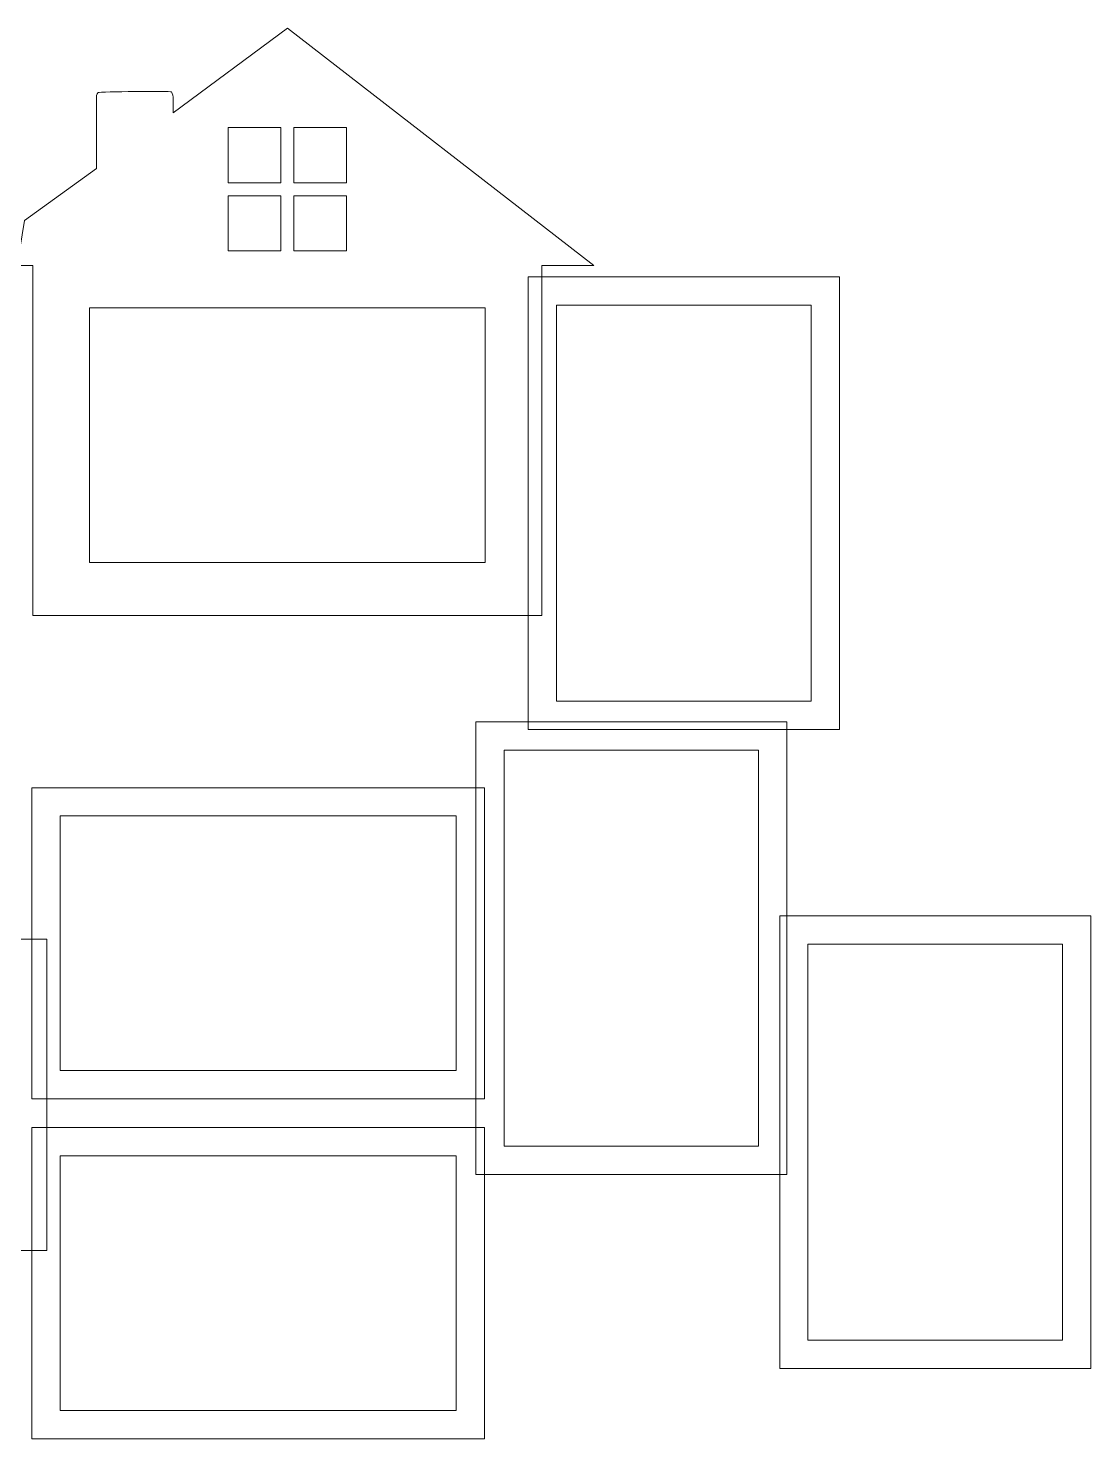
# Model space of a CAD drawing. Header units: millimetres. Extents: x -1446 to 831, y -460 to 128.
# Drawn here: x -1133.7 to -772.6, y -377 to 102.1 of the extents above; entities that cross this region are included whole.
import ezdxf

# ---------------------------------------------------------------- set-up
doc = ezdxf.new("R2010")
doc.units = ezdxf.units.MM
doc.header["$MEASUREMENT"] = 0
doc.layers.add('layer 1', color=7, linetype='Continuous')

msp = doc.modelspace()

# ---------------------------------------------------------------- linework, layer by layer
at = {"layer": 'layer 1', "color": 250, "lineweight": 9}
for points in [[(-1132.4548, -261.5535), (-978.695, -261.5535), (-978.695, -155.8437), (-1132.4548, -155.8437), (-1132.4548, -261.5535)], [(-1122.8448, -251.9435), (-988.305, -251.9435), (-988.305, -165.4537), (-1122.8448, -165.4537), (-1122.8448, -251.9435)], [(-1281.1348, -313.0113), (-1127.375, -313.0113), (-1127.375, -207.3015), (-1281.1348, -207.3015), (-1281.1348, -313.0113)], [(-1132.4548, -377.0272), (-978.695, -377.0272), (-978.695, -271.3174), (-1132.4548, -271.3174), (-1132.4548, -377.0272)], [(-1122.8448, -367.4172), (-988.305, -367.4172), (-988.305, -280.9274), (-1122.8448, -280.9274), (-1122.8448, -367.4172)]]:
    msp.add_lwpolyline(points, close=True, dxfattribs=at)
at = {"layer": 'layer 1', "color": 250, "lineweight": 20}
for points, knots in [([(-1085.0487, 80.5095), (-1085.362, 80.831), (-1109.3765, 80.6184), (-1109.9874, 80.2504), (-1109.9874, 80.2504), (-1110.5941, 79.8848), (-1110.4695, 78.8967), (-1110.4695, 78.1428), (-1110.4695, 78.1428), (-1110.4695, 78.1428), (-1110.4695, 54.5432), (-1110.4695, 54.5432), (-1110.4695, 54.5432), (-1110.4695, 54.5432), (-1134.9637, 36.8637), (-1134.9637, 36.8637), (-1134.9637, 36.8637), (-1134.9637, 36.8637), (-1137.4916, 21.5943), (-1137.4916, 21.5943), (-1137.4916, 21.5943), (-1137.4916, 21.5943), (-1132.1328, 21.5943), (-1132.1328, 21.5943), (-1132.1328, 21.5943), (-1132.1328, 21.5943), (-1132.1328, -97.356), (-1132.1328, -97.356), (-1132.1328, -97.356), (-1132.1328, -97.356), (-959.1258, -97.3261), (-959.1258, -97.3261), (-959.1258, -97.3261), (-959.1258, -97.3261), (-959.1523, 21.5943), (-959.1523, 21.5943), (-959.1523, 21.5943), (-959.1523, 21.5943), (-941.4958, 21.5943), (-941.4958, 21.5943), (-941.4958, 21.5943), (-941.4958, 21.5943), (-1045.6425, 102.1455), (-1045.6425, 102.1455), (-1045.6425, 102.1455), (-1045.6425, 102.1455), (-1084.4324, 73.3891), (-1084.4324, 73.3891), (-1084.4324, 73.3891), (-1084.4324, 73.3891), (-1084.4324, 78.1428), (-1084.4324, 78.1428), (-1084.4324, 78.1428), (-1084.4324, 79.0005), (-1084.6568, 79.8075), (-1085.0487, 80.5095)], [0, 0, 0, 0, 0.06666667, 0.06666667, 0.06666667, 0.06666667, 0.13333333, 0.13333333, 0.13333333, 0.13333333, 0.2, 0.2, 0.2, 0.2, 0.26666667, 0.26666667, 0.26666667, 0.26666667, 0.33333333, 0.33333333, 0.33333333, 0.33333333, 0.4, 0.4, 0.4, 0.4, 0.46666667, 0.46666667, 0.46666667, 0.46666667, 0.53333333, 0.53333333, 0.53333333, 0.53333333, 0.6, 0.6, 0.6, 0.6, 0.66666667, 0.66666667, 0.66666667, 0.66666667, 0.73333333, 0.73333333, 0.73333333, 0.73333333, 0.8, 0.8, 0.8, 0.8, 0.86666667, 0.86666667, 0.86666667, 0.86666667, 1, 1, 1, 1]), ([(-1065.7804, 49.6652), (-1065.7804, 49.6652), (-1047.8804, 49.6652), (-1047.8804, 49.6652), (-1047.8804, 49.6652), (-1047.8804, 49.6652), (-1047.8804, 68.3792), (-1047.8804, 68.3792), (-1047.8804, 68.3792), (-1047.8804, 68.3792), (-1065.7804, 68.3792), (-1065.7804, 68.3792), (-1065.7804, 68.3792), (-1065.7804, 68.3792), (-1065.7804, 49.6652), (-1065.7804, 49.6652)], [0, 0, 0, 0, 0.2, 0.2, 0.2, 0.2, 0.4, 0.4, 0.4, 0.4, 0.6, 0.6, 0.6, 0.6, 1, 1, 1, 1]), ([(-1043.4052, 49.6652), (-1043.4052, 49.6652), (-1025.505, 49.6652), (-1025.505, 49.6652), (-1025.505, 49.6652), (-1025.505, 49.6652), (-1025.505, 68.3792), (-1025.505, 68.3792), (-1025.505, 68.3792), (-1025.505, 68.3792), (-1043.4052, 68.3792), (-1043.4052, 68.3792), (-1043.4052, 68.3792), (-1043.4052, 68.3792), (-1043.4052, 49.6652), (-1043.4052, 49.6652)], [0, 0, 0, 0, 0.2, 0.2, 0.2, 0.2, 0.4, 0.4, 0.4, 0.4, 0.6, 0.6, 0.6, 0.6, 1, 1, 1, 1]), ([(-1065.7804, 26.4765), (-1065.7804, 26.4765), (-1047.8804, 26.4765), (-1047.8804, 26.4765), (-1047.8804, 26.4765), (-1047.8804, 26.4765), (-1047.8804, 45.1904), (-1047.8804, 45.1904), (-1047.8804, 45.1904), (-1047.8804, 45.1904), (-1065.7804, 45.1904), (-1065.7804, 45.1904), (-1065.7804, 45.1904), (-1065.7804, 45.1904), (-1065.7804, 26.4765), (-1065.7804, 26.4765)], [0, 0, 0, 0, 0.2, 0.2, 0.2, 0.2, 0.4, 0.4, 0.4, 0.4, 0.6, 0.6, 0.6, 0.6, 1, 1, 1, 1]), ([(-1043.4052, 26.4765), (-1043.4052, 26.4765), (-1025.505, 26.4765), (-1025.505, 26.4765), (-1025.505, 26.4765), (-1025.505, 26.4765), (-1025.505, 45.1904), (-1025.505, 45.1904), (-1025.505, 45.1904), (-1025.505, 45.1904), (-1043.4052, 45.1904), (-1043.4052, 45.1904), (-1043.4052, 45.1904), (-1043.4052, 45.1904), (-1043.4052, 26.4765), (-1043.4052, 26.4765)], [0, 0, 0, 0, 0.2, 0.2, 0.2, 0.2, 0.4, 0.4, 0.4, 0.4, 0.6, 0.6, 0.6, 0.6, 1, 1, 1, 1]), ([(-1112.9126, 7.1919), (-1112.9126, 7.1919), (-978.3724, 7.1919), (-978.3724, 7.1919), (-978.3724, 7.1919), (-978.3724, 7.1919), (-978.3724, -79.2983), (-978.3724, -79.2983), (-978.3724, -79.2983), (-978.3724, -79.2983), (-1112.9126, -79.2983), (-1112.9126, -79.2983), (-1112.9126, -79.2983), (-1112.9126, -79.2983), (-1112.9126, 7.1919), (-1112.9126, 7.1919)], [0, 0, 0, 0, 0.2, 0.2, 0.2, 0.2, 0.4, 0.4, 0.4, 0.4, 0.6, 0.6, 0.6, 0.6, 1, 1, 1, 1])]:
    msp.add_open_spline(points, degree=3, knots=knots, dxfattribs=at)
at = {"layer": 'layer 1', "color": 250, "lineweight": 9}
for points in [[(-963.7639, -136.056), (-963.7639, -136.056), (-963.7639, 17.704), (-963.7639, 17.704), (-963.7639, 17.704), (-963.7639, 17.704), (-858.0539, 17.704), (-858.0539, 17.704), (-858.0539, 17.704), (-858.0539, 17.704), (-858.0539, -136.056), (-858.0539, -136.056), (-858.0539, -136.056), (-858.0539, -136.056), (-963.7639, -136.056), (-963.7639, -136.056)], [(-954.1539, -126.446), (-954.1539, -126.446), (-954.1539, 8.094), (-954.1539, 8.094), (-954.1539, 8.094), (-954.1539, 8.094), (-867.6639, 8.094), (-867.6639, 8.094), (-867.6639, 8.094), (-867.6639, 8.094), (-867.6639, -126.446), (-867.6639, -126.446), (-867.6639, -126.446), (-867.6639, -126.446), (-954.1539, -126.446), (-954.1539, -126.446)], [(-981.6, -287.2759), (-981.6, -287.2759), (-981.6, -133.5159), (-981.6, -133.5159), (-981.6, -133.5159), (-981.6, -133.5159), (-875.89, -133.5159), (-875.89, -133.5159), (-875.89, -133.5159), (-875.89, -133.5159), (-875.89, -287.2759), (-875.89, -287.2759), (-875.89, -287.2759), (-875.89, -287.2759), (-981.6, -287.2759), (-981.6, -287.2759)], [(-971.99, -277.6659), (-971.99, -277.6659), (-971.99, -143.1259), (-971.99, -143.1259), (-971.99, -143.1259), (-971.99, -143.1259), (-885.5, -143.1259), (-885.5, -143.1259), (-885.5, -143.1259), (-885.5, -143.1259), (-885.5, -277.6659), (-885.5, -277.6659), (-885.5, -277.6659), (-885.5, -277.6659), (-971.99, -277.6659), (-971.99, -277.6659)], [(-878.331, -353.1813), (-878.331, -353.1813), (-878.331, -199.4213), (-878.331, -199.4213), (-878.331, -199.4213), (-878.331, -199.4213), (-772.621, -199.4213), (-772.621, -199.4213), (-772.621, -199.4213), (-772.621, -199.4213), (-772.621, -353.1813), (-772.621, -353.1813), (-772.621, -353.1813), (-772.621, -353.1813), (-878.331, -353.1813), (-878.331, -353.1813)], [(-868.721, -343.5713), (-868.721, -343.5713), (-868.721, -209.0313), (-868.721, -209.0313), (-868.721, -209.0313), (-868.721, -209.0313), (-782.231, -209.0313), (-782.231, -209.0313), (-782.231, -209.0313), (-782.231, -209.0313), (-782.231, -343.5713), (-782.231, -343.5713), (-782.231, -343.5713), (-782.231, -343.5713), (-868.721, -343.5713), (-868.721, -343.5713)]]:
    msp.add_open_spline(points, degree=3, knots=[0, 0, 0, 0, 0.2, 0.2, 0.2, 0.2, 0.4, 0.4, 0.4, 0.4, 0.6, 0.6, 0.6, 0.6, 1, 1, 1, 1], dxfattribs=at)

doc.saveas('drawing.dxf')
